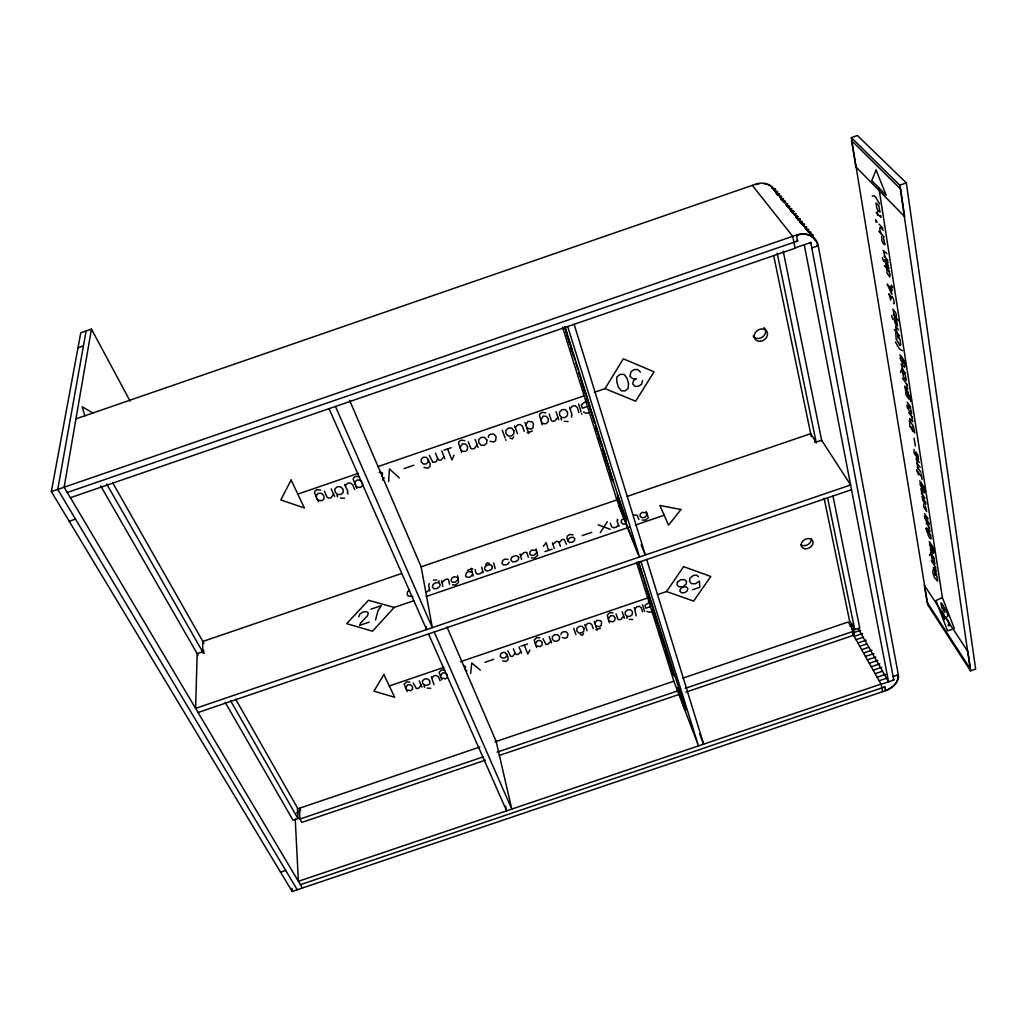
<?xml version="1.0" encoding="UTF-8"?>
<svg xmlns="http://www.w3.org/2000/svg" width="1027" height="1027" viewBox="0 0 1027 1027"><rect width="100%" height="100%" fill="white"/><g stroke="black" fill="none" stroke-linecap="round" stroke-linejoin="round"><path stroke-width="1.5" d="M362.544 482.6L362.505 485.668L360.631 487.376L357.73 487.286L355.74 486.053M204.193 653.249L202.64 650.527L202.858 641.451L401.429 573.567M902.617 372.031L903.375 376.858L906.263 380.503L905.313 375.227L901.539 370.092M572.95 354.623L573.015 353.224M388.617 481.56L389.4 468.915L399.31 477.902M931.566 555.979L932.195 559.985L934.942 564.028L934.134 559.587L930.552 554.015M428.477 459.441L428.233 462.022L426.141 463.973L423.278 463.986L421.198 461.932L421.263 459.133L423.419 457.246L426.526 457.323L429.966 463.126L429.966 466.438L427.861 468.235L423.933 467.401M470.648 673.404L471.752 662.967L480.302 670.117M659.77 631.271L660.374 633.184M900.666 372.711L900.897 370.67M375.548 619.936L378 610.821L381.274 605.648L370.952 609.178M506.914 654.186L506.619 656.317L504.681 657.973L502.139 658.063L500.354 656.433L500.496 654.122L502.473 652.504L505.245 652.504L508.134 657.19L508.018 659.925L506.093 661.452L502.614 660.862M488.377 437.489L488.647 435.589L490.803 434.113L494 434.177L496.105 436.706L495.656 440.609L493.64 442.021L490.059 441.251M51.35 491.612L796.438 235.016A20.052 16.637 -39.1 0 1 818.249 245.71L898.33 674.765A15.854 10.976 -26 0 1 885.569 690.696L292.169 891.487L51.35 491.612L80.761 332.799L91.454 329.102L64.149 487.209L302.374 888.034M86.101 330.951L57.743 489.404L297.265 889.767M811.664 235.632L811.022 234.913L810.958 235.607M525.773 424.831L528.019 421.34L532.037 421.776L533.347 423.573L533.013 427.823L531.075 429.183L526.877 428.015M929.628 555.646L929.91 554.195M561.037 634.635L561.345 633.068L563.297 631.798L566.159 631.772L567.957 633.8L567.443 637.022L565.607 638.229L562.424 637.69M316.149 497.081L316.586 495.117L318.473 493.255L321.721 493.448L323.967 495.836L323.98 498.878L322.131 500.585L319.204 500.508L317.189 499.289M354.751 483.833L355.214 481.856L357.126 479.981L360.349 480.2L361.812 481.791M594.787 623.286L596.892 620.359L600.474 620.616L601.591 622.067L601.18 625.571L599.396 626.727L595.699 625.879M384.188 477.696L382.532 480.084M333.582 494.128L330.976 497.787L328.524 498.198L327.228 497.389L324.378 491.227M642.555 380.568L641.605 384.098L638.601 386.216L634.956 386.383L632.735 383.931L633.492 380.683L636.432 378.681L632.953 378.809L629.949 376.318L630.95 371.851L633.852 369.643L637.741 369.515L640.45 372.159M459.852 447.759L462.394 443.857L465.552 444.088L467.606 446.54L467.426 449.659L465.501 451.392L462.638 451.289L460.725 450.031M405.511 687.974L407.732 684.752L410.607 684.842L412.52 686.755L412.418 689.271L410.71 690.722L406.358 689.772M440.378 676.1L442.624 672.878L445.487 672.967L447.361 674.893M466.528 671.286L466.823 670.323M477.157 444.858L474.358 448.594L471.932 449.004L470.713 448.157L468.312 441.828M540.638 420.043L543.283 416.089L546.403 416.346L548.341 418.836L548.046 421.994L546.082 423.74L543.257 423.625L541.422 422.341M567.764 541.075L568.355 539.149L570.563 537.532L573.233 537.288L574.876 538.649L574.427 540.728L572.18 542.295L569.292 542.487L566.891 538.456L567.353 536.017L569.549 534.528L573.092 534.81M421.147 685.112L418.695 688.193L416.5 688.603L413.059 682.955M557.854 417.167L554.952 420.929L552.539 421.34L551.358 420.492L549.214 414.061M535.272 643.801L537.66 640.527L540.472 640.63L542.23 642.607L541.974 645.174L540.202 646.651L535.991 645.649M435.474 453.1L437.592 458.44L436.719 460.956L435.14 462.137L432.816 462.266L429.273 455.231M608.202 618.973L610.667 615.661L613.453 615.789L615.122 617.792L614.775 620.398L612.965 621.887L608.831 620.847M550.806 640.976L548.2 644.122L546.017 644.52L543.001 638.704M781.637 199.033L781.354 199.52M358.834 616.765L359.861 614.005L363.199 611.989L366.588 611.656L368.334 613.068L367.473 615.789L360.708 622.901L359.501 625.417L369.168 622.118M509.097 562.077L508.558 563.515L506.35 564.773L503.41 564.978L501.844 563.258L502.845 560.331L504.899 559.124L508.095 559.42M623.659 616.174L620.976 619.345L618.793 619.743L617.766 619.076L616.02 613.851M513.359 648.794L515.079 653.133L512.768 656.24L510.701 656.42L507.762 650.707M472.702 574.388L470.096 577.161L466.463 577.148L465.539 575.903L466.502 572.719L468.505 571.564L472.163 572.103M647.421 514.501L644.712 517.531L641.708 517.634L639.949 516.055L640.373 513.795L642.324 512.37L646.766 512.935M810.983 243.694L810.752 242.488L809.443 242.95M536.98 552.218L534.079 555.312L531.177 555.389L529.637 553.733L530.253 551.409L532.281 549.971L536.505 550.6M600.089 440.39L602.104 446.257L600.692 441.88M520.548 555.735L523.68 552.744L525.978 552.256L526.992 552.77L528.302 557.289M458.299 579.1L455.243 582.232L452.406 582.296L451.02 580.576L451.79 578.201L453.87 576.75L457.939 577.444M444.011 456.694L440.994 460.122L439.055 460.135L437.592 458.44M513.68 436.668L512.37 438.927L509.841 437.977M454.127 455.128L451.906 459.98L447.592 448.94M442.034 582.553L445.294 579.523L447.567 579.035L448.517 579.587L449.479 584.196M560.383 546.325L559.15 542.538L561.949 539.611L564.131 539.329L566.442 544.259M605.031 388.63L623.338 358.808L654.071 371.8L635.636 401.198L605.031 388.63L594.428 392.275M884.979 687.666L884.825 686.896L883.772 687.256M780.738 197.736L781.521 196.504L780.379 195.926L780.738 197.736A18.525 15.7 -41 0 0 779.955 197.017M784.769 202.627L785.552 201.395L784.41 200.817L784.769 202.627A18.653 15.777 -40.8 0 0 783.203 201.228M578.702 372.685L581.166 379.72M788.852 207.608L789.647 206.363L788.492 205.785L788.852 207.608A18.794 15.841 -40.5 0 0 786.451 205.554M520.869 651.542L518.07 654.443L516.337 654.494L515.079 653.133M600.23 532.718L607.355 521.665M808.018 230.934L808.852 229.65L807.658 229.06L808.018 230.934A19.436 16.188 -39.5 0 1 809.225 232.654M583.657 633.325L582.425 635.212L580.191 634.506M810.226 233.617L811.06 232.333L809.879 231.755L810.226 233.617A19.5 16.227 -39.4 0 1 811.433 235.35M812.1 236.878L813.294 235.042L811.587 234.207M529.932 650.001L527.814 654.058L524.296 645.072M337.626 494.539L335.136 492.023L334.802 489.045L337.151 486.849L340.515 486.708L343.121 489.288L343.198 492.626L340.874 494.449L337.626 494.539L336.907 495.605L337.678 496.811M666.549 591.552L683.623 566.634L710.787 576.481L693.61 601.09L666.549 591.552L657.447 594.646M561.743 417.642L559.587 415.011L559.548 411.917L562.064 409.657L565.338 409.555L567.597 412.251L567.34 415.717L564.901 417.578L561.743 417.642L560.935 418.734L561.564 419.992M424.742 685.356L422.61 683.34L422.418 680.888L424.587 679.014L427.591 678.821L429.812 680.888L429.774 683.648L427.643 685.202L424.742 685.356L424.061 686.254L424.703 687.23M906.957 404.972L907.457 408.168M678 687.602L677.435 688.308L685.137 710.389L685.818 710.042L638.601 561.808M627.125 616.47L625.263 614.364L625.315 611.822L627.613 609.897L630.539 609.73L632.504 611.899L632.183 614.749L629.949 616.341L627.125 616.47L626.906 618.408M895.801 332.799L896.109 339.141L900.05 345.547L900.756 344.802L900.011 339.385L897.585 334.969L898.163 338.679M381.787 475.989L382.609 473.344L381.312 472.292L379.181 472.42M345.316 485.938L347.537 483.281L350.207 482.895L352.569 484.577L354.751 489.481M552.95 544.349L556.236 541.563L558.033 541.409L559.15 542.538M485.643 564.657L487.183 562.886L489.365 563.387M515.284 427.604L517.647 424.896L520.291 424.51L522.473 426.269L524.232 431.327M543.347 546.313L546.094 542.538L548.534 550.369M570.088 408.797L572.501 406.076L575.133 405.691L577.251 407.462L578.881 412.572M409.452 589.755L407.539 591.899L407.154 594.299L408.232 596.071L412.841 596.52M394.24 607.406L372.48 631.207L346.69 623.646L368.488 600.294L394.24 607.406L413.958 600.679M464.743 668.975L465.552 666.78L464.435 665.945M431.905 678.064L433.972 675.83L436.359 675.445L438.401 676.767L440.185 680.76M585.351 625.828L587.534 623.543L589.909 623.171L591.796 624.544L593.234 628.665M634.802 608.998L637.035 606.687L639.397 606.315L641.246 607.714L642.581 611.874M438.555 582.489L440.108 584.286L439.646 586.597L436.988 588.471L433.972 588.792L432.328 586.943L433.112 584.35L435.641 582.771L438.555 582.489L439.081 580.73M618.626 525.118L616.174 527.275L613.632 527.775L611.681 526.71L610.359 523.244M482.78 571.513L480.187 573.708L477.696 574.196L475.963 573.066L475.103 569.446M447.22 677.422L445.5 678.886L441.186 677.923M426.847 591.937L429.491 589.716M924.454 515.913L924.916 518.776M886.917 268.625L886.917 272.964L889.818 277.033L890.088 274.645L888.458 270.371M756.514 184.372L756.925 184.154A18.255 15.546 -41.5 0 1 759.171 183.679M623.992 518.442L621.566 519.97L621.155 522.448L623.222 524.155L626.367 523.796M777.503 194.642L777.593 193.885M806.721 230.253L806.811 229.457M895.929 317.523L896.443 315.366L895.544 312.413L892.899 309.191L894.581 315.944M585.801 401.506L581.282 404.805L582.36 408.245L586.52 406.82M649.038 602.605L644.917 605.429L645.803 608.228L649.552 606.944M942.401 597.637L935.905 600.551L947.549 630.835L954.34 628.575L942.401 597.637L878.881 187.864M816.696 246.236L817.633 244.76A19.654 16.304 -39.1 0 0 797.709 234.978L796.503 235.363L797.607 241.011L796.297 241.461M881.615 236.3L881.859 240.767L883.746 244.169L885.004 244.708L883.464 238.097M797.709 234.978L796.721 236.454M893.118 676.523L898.022 674.855L898.124 675.573A15.533 10.758 -26 0 1 886.468 690.144L885.518 690.491L884.825 686.896L300.385 884.683M77.975 347.819L83.418 345.932M851.332 137.618L857.417 135.513L906.34 182.922L975.65 669.091L970.489 670.836L927.766 604.864L851.332 137.618L899.768 185.194L970.489 670.836M75.947 418.836L755.744 184.18A18.627 15.867 -41.5 0 1 775.321 191.42M899.768 185.194L906.34 182.922M67.268 492.472L797.607 241.011L797.376 239.805M812.049 236.017L812.485 235.08M795.014 247.918L810.752 242.488L893.772 680.028L892.733 680.387M70.388 497.71L795.078 248.252L792.716 236.3L752.29 185.374M811.779 247.931L817.877 245.838L817.633 244.76M69.207 521.254L75.497 519.084M297.817 494.103L358.346 473.319M378.026 466.566L585.351 395.382M443.934 450.198L451.225 447.695M404.06 468.594L413.907 465.218M527.198 432.791L532.41 431.006M335.47 406.461L432.316 627.625L421.134 566.827L618.19 499.469M627.279 496.362L810.688 433.664L815.464 441.096L814.514 441.417L815.168 442.444L821.626 440.236L850.613 484.975L195.592 708.373L197.184 653.634L203.539 651.465L203.564 650.219L202.64 650.527M467.555 570.306L472.613 568.573M582.116 535.632L591.757 532.345M544.978 551.589L552.102 549.15M426.089 596.533L629.294 527.146M635.366 525.067L664.174 515.233M198.057 712.52L851.524 489.686M389.297 685.959L443.831 667.383M460.507 661.709L648.358 597.74M520.997 646.201L527.583 643.955M692.66 589.742L699.785 587.316L699.464 581.025L695.484 583.734L691.505 583.734L689.566 581.436L689.913 578.227L693.328 575.415L696.717 575.248L698.476 576.712M484.847 662.338L493.73 659.308M595.84 629.795L600.551 628.203M485.489 760.121L301.835 822.409L299.91 819.058L299.332 808.288L479.802 747.04M494.963 741.892L673.917 681.171M683.006 678.077L848.315 621.977L853.54 631.246L854.323 635.007L685.843 692.159M296.662 812.96L299.691 811.933M850.561 625.007L853.604 623.98M850.074 626.188L852.821 625.25M851.896 629.41L854.644 628.485M235.594 699.066L297.394 807.8L297.958 818.57L293.029 820.239L225.208 702.352M824.116 498.249L849.496 620.424L854.746 629.679L859.74 627.985L832.961 496.08M299.91 819.058L483.447 756.796M497.094 752.162L677.602 690.927M685.176 688.36L853.54 631.246M852.346 633.133L860.639 630.321M499.148 755.487L679.771 694.213M854.182 636.406L862.5 633.582M856.03 639.693L862.988 637.331M857.892 643.005L866.274 640.168M859.766 646.33L866.775 643.955M861.653 649.68L868.675 647.305M863.553 653.056L872 650.194M865.466 656.446L873.938 653.57M867.379 659.847L875.877 656.972M869.317 663.275L877.841 660.387M871.255 666.728L879.805 663.84M873.207 670.207L881.782 667.306M280.551 872.205L285.724 870.46M875.171 673.699L882.347 671.273M877.148 677.217L885.787 674.29M879.151 680.747L886.365 678.308M872.257 196.196L873.784 195.708L875.428 196.902L879.664 203.911M933.196 570.011L932.67 571.923L934.416 577.469L937.664 581.115L937.099 576.904L934.865 572.501L935.327 575.415M755.808 184.513L756.925 184.154M886.468 690.144L885.415 689.874M587.29 399.477L589.254 405.229L587.726 400.53M897.072 675.188L898.124 675.573M633.685 515.169L637.125 515.156L638.91 519.508M651.914 611.771L649.103 612.233L646.779 611.309M900.884 356.125L900.14 357.845L900.91 360.413L903.567 363.879L901.976 357.473M589.344 412.777L586.199 413.239L583.567 412.032M906.443 391.467L905.673 393.046L906.43 395.549L909.075 399.105L907.521 392.853M795.797 217.108L796.028 216.325M791.586 211.986L791.817 211.203M671.183 667.82L674.097 675.92L671.093 667.191M433.381 580.05L436.86 579.998M427.206 688.129L430.762 688.257M913.979 449.402L914.235 453.305L918.523 459.236L917.868 455.025L915.571 451.957L917.496 458.44M629.243 619.371L632.683 619.538M902.566 378.321L907.303 384.907M340.528 497.992L344.533 498.262M928.267 531.909L927.753 531.883C927.009 536.71 934.044 543.886 929.705 533.989M564.221 421.25L568.072 421.571M893.451 303.543L894.324 303.633L893.644 299.293L892.219 296.546L891.397 296.675L891.397 298.356L888.946 293.735L890.743 300.231M905.198 366.267L904.209 360.503L899.768 354.739M920.718 482.433L919.948 483.64L920.667 486.015L923.234 489.738L921.771 483.897M910.692 401.518L909.729 395.947L905.326 390.055M902.54 350.72L899.293 348.769L895.39 341.965M566.634 332.555L564.696 326.753M923.684 503.898L923.774 507.081L926.701 511.574L925.417 506.183M930.244 543.116L929.461 544.092L930.154 546.377L932.683 550.19L931.284 544.618M598.112 524.823L610.243 529.29M924.813 492.228L923.928 487.106L919.627 480.931M947.061 616.367L947.703 616.649L947.844 615.186L946.855 611.81L940.95 602.733L941.746 607.843L944.879 612.58L942.375 604.158M888.175 262.399L884.799 259.561L886.237 265.954M896.378 325.405L895.287 318.396L894.17 317.548L894.876 322.748L897.598 325.995L896.404 319.936M931.361 560.742L935.841 567.828M603.016 449.659L604.942 455.269L603.452 450.75M617.291 519.29L617.83 520.124L617.009 520.971L619.076 526.286M893.631 679.258L893.772 680.028L881.153 684.316L852.962 634.224M642.145 520.047L645.47 520.111L648.358 517.736L646.086 511.343M934.223 552.719L933.389 547.904L929.178 541.563M592.746 417.193L594.903 423.214L593.478 418.849M92.995 413.021L82.237 406.769L84.843 415.922M434.01 684.714L431.301 676.742M531.357 557.879L534.553 557.982L537.57 555.568L536.004 548.944M429.222 583.541L428.67 585.3L429.735 590.949M409.863 682.108L406.653 681.812L404.189 684.264L407.231 691.62M444.807 670.22L441.61 669.899L439.107 672.364L442.008 679.784M348.012 494.077L347.254 492.87L347.973 491.805L344.584 484.295M452.419 584.838L455.526 584.979L458.633 582.527L457.567 575.736M636.188 615.905L634.352 607.599M320.758 490.11L317.125 489.635L315.007 490.906L314.467 492.536L318.254 501.561M539.92 637.831L536.8 637.497L534.207 639.988L536.723 647.549M359.45 476.823L355.855 476.335L353.712 477.619L353.16 479.25L356.767 488.351M613.003 612.939L609.922 612.593L607.278 615.109L609.486 622.786M947.934 625.045L949.141 625.995L948.46 621.502L945.469 616.957L945.392 618.447L942.234 611.951L944.365 619.448M571.872 417.27L571.256 416.012L572.065 414.908L569.536 407.09M464.82 440.66L461.303 440.147L459.133 441.443L458.504 443.099L461.637 452.368M545.799 412.867L542.333 412.328L540.138 413.624L539.457 415.306L542.217 424.716M920.153 467.311L916.841 463.216L918.241 468.582M589.973 407.051L586.841 398.399M876.211 212.512L880.884 217.339L880.845 215.619M800.02 222.268L800.29 221.524M877.186 222.217L875.633 219.752L876.211 222.102M879.009 224.168L882.861 228.315M883.207 230.484C878.072 223.385 879.6 231.088 881.59 234.272M878.83 231.268L884.247 237.147M886.827 253.682L883.284 250.421L885.223 257.353M883.99 255.98L887.854 260.293M605.789 459.056L608.562 466.797L606.341 460.532M884.324 265.711L889.626 271.693M891.372 285.185L892.925 287.83M892.527 290.269L887.135 284.055L891.911 294.505L890.653 286.456M607.535 464.73L609.576 469.904M893.246 314.352L898.625 320.719M898.702 329.795L895.493 326.342L897.059 332.735M894.35 329.462L899.652 335.868M904.569 367.371L901.115 363.635L902.926 370.092M901.719 368.59L905.493 373.302M904.556 386.101L907.804 389.272L906.494 383.893M811.227 235.761L811.253 234.849M904.787 387.872L908.497 392.609M907.059 402.276L910.756 407.051M908.741 412.674L912.374 417.411M909.627 418.323L912.862 421.635L911.578 416.371M605.673 457.131L602.567 448.542M919.396 462.394L916.058 458.26L917.663 463.896M917.252 467.221L920.937 472.266M921.643 476.849L916.495 469.775L918.626 474.936M663.378 642.299L665.188 647.575L664.007 643.929M924.159 492.947L920.808 488.775L922.503 494.719M921.335 493.101L924.98 498.185M924.595 513.654L928.19 518.751M926.11 522.974L929.628 528.006M926.906 528.019L930.051 531.729L928.857 526.902M925.853 528.43L930.809 535.568M645.957 587.187L649.269 596.584M933.569 553.271L930.282 548.919L931.913 554.631M930.77 552.962L934.339 558.2M933.132 567.546L936.239 571.384L935.083 566.711M933.312 569.009L936.842 574.234M653.069 609.345L654.841 614.518L653.531 610.513M622.542 509.944L618.357 498.249M638.255 562.706L640.334 568.059M100.723 485.976L198.083 655.187M106.654 483.948L203.5 653.339M230.484 700.542L297.958 818.57M858.11 628.383L888.573 681.8L804.269 244.721M567.713 337.292L570.011 343.75L567.161 335.816M299.332 808.288L300.603 810.521M112.803 483.011L203.911 643.313M852.834 632.362L854.323 635.007M665.778 649.873L667.511 654.931L666.228 651.067M657.498 623.35L655.804 618.331L659.398 629.038L658.191 625.353M91.454 329.102L130.147 401.159M655.573 616.457L652.594 608.138M583.529 386.755L582.296 383.854L583.708 388.167M669.219 661.452L671.311 666.947M668.243 656.882L665.303 648.653M680.452 695.074L679.823 693.584M681.967 699.849L682.313 700.607L678.77 690.876L679.669 693.713M331.182 488.891L334.699 496.58M419.196 680.862L422.058 687.102M329.064 408.669L426.603 629.577L426.038 626.457M428.516 633.929L506.632 810.842L505.631 806.221M434.228 631.977L511.78 809.096L496.182 741.481L446.95 626.906M650.284 599.819L648.923 596.443L650.142 600.127M648.191 593.85L647.909 593.182L649.205 597.072M668.372 658.41L670.451 664.302L668.063 657.524M349.604 400.337L421.134 566.827M566.827 333.454L565.659 330.681L567.289 335.726M566.827 334.622L568.278 338.101M569.163 342.286L571.128 347.177M571.14 348.333L572.206 350.875L570.819 346.433M582.27 382.737L581.025 379.81L582.514 384.303M583.31 387.179L584.799 390.812M585.968 394.573L583.888 389.477L585.3 393.469M590.114 407.783L588.92 404.856L590.448 409.619M589.973 408.451L591.462 412.109M595.288 425.409L596.79 429.081M597.714 433.124L599.19 436.745M599.023 437.309L600.14 440.031L598.869 435.962M663.429 642.106L662.569 639.243M599.075 437.887L601.154 443.022M641.182 544.772L645.315 554.991L574.132 324.301M605.776 457.76L604.492 454.679L606.02 459.3M605.532 458.093L607.06 461.868M609.447 470.764L610.487 473.036L609.255 469.108M609.743 471.496L613.055 481.393L609.987 472.407M887.007 261.397L888.933 268.599L887.572 267.148L885.954 260.216M624.686 516.337L621.605 508.609L623.53 514.065M618.845 505.797L638.062 554.156M639.949 567.841L641.118 570.781L640.001 567.212M441.751 450.943L444.858 458.825M519.02 646.869L521.549 653.275M649.719 599.023L651.298 603.08M652.248 606.097L650.027 600.423L651.349 604.158M655.585 616.752L654.212 613.324L655.598 617.458M655.085 616.161L656.677 620.231M659.385 629.872L660.964 633.916M699.682 733.894L703.675 744.151L646.715 559.522M661.349 636.124L662.903 640.103M664.495 645.174L662.299 639.539L663.121 642.029M668.23 657.1L666.844 653.608L668.179 657.627M667.678 656.304L669.27 660.425M670.785 666.215L672.043 669.322L670.978 666.074M683.584 704.535L680.58 696.742L683.956 706.242L682.3 700.966M564.876 328.204L565.928 330.771L564.85 327.318M475.142 439.492L478.094 447.374M549.163 636.612L551.576 643.03M638.191 562.128L639.397 565.197L638.332 561.846M502.28 430.172L505.104 438.041M505.669 439.582L505.926 440.326M573.657 628.267L575.967 634.66M570.973 348.307L575.159 360.041M639.654 567.328L643.557 578.368M514.681 425.91L517.428 433.664M584.864 624.455L587.085 630.758M596.597 429.761L595.853 427.386M617.509 494.462L626.008 518.776L626.29 522.486L617.933 498.583L617.509 494.462L565.043 326.945M524.925 422.405L528.738 433.368M594.107 621.322L597.213 630.231M556.056 411.711L558.701 419.722M622.195 611.745L624.352 618.254M578.573 403.983L581.115 411.955M581.616 413.522L581.86 414.279M642.517 604.826L644.584 611.309M552.475 542.834L554.246 548.418M585.236 392.224L586.699 396.91M651.657 604.21L652.838 607.984M575.954 363.186L577.996 369.694M610.706 474.192L611.476 476.644M643.993 580.281L645.624 585.506M672.005 669.771L672.634 671.761M599.023 437.618L600.025 440.801M562.514 327.035L616.868 499.918L639.564 556.955L567.7 326.522M636.47 562.257L673.866 681.183L698.488 745.897L640.976 561.487M623.774 513.397L625.61 519.277M882.45 257.572L883.669 261.603M891.641 315.61L892.822 319.513M520.047 553.938L521.639 559.561M605.802 459.339L606.148 460.661M493.743 562.976L495.168 568.599M667.743 656.921L667.974 657.793M481.727 567.174L483.075 572.732M471.277 568.265L473.1 576.121M773.652 255.453L811.317 436.706M777.195 253.207L816.298 443.009M827.608 497.915L854.746 629.679M783.216 251.127L821.805 441.122M441.674 580.717L442.83 586.468M882.604 691.697L881.102 684.085L298.382 881.32L295.237 819.11M812.1 234.451L812.46 236.326A19.577 16.265 -39.3 0 0 809.982 234.233M914.056 438.118L915.301 446.103M911.86 426.513L912.618 431.327M877.148 211.819L877.713 215.4M926.161 528.186L926.765 532.025M921.206 473.986L922.092 479.699M292.027 888.304L292.169 891.487M767.785 184.629A18.255 15.546 -41.5 0 1 774.538 190.675M763.639 183.576A18.255 15.546 -41.5 0 1 766.784 184.257M813.063 237.186A19.577 16.265 -39.3 0 1 814.668 239.959M777.336 194.95A18.319 15.585 -41.4 0 0 775.976 192.177A18.383 15.623 -41.2 0 1 778.466 195.451M771.585 187.928A18.319 15.585 -41.4 0 1 775.385 191.33M764.075 327.549A7.022 5.79 -33.7 0 1 762.74 336.843A7.022 5.79 -33.7 0 1 753.073 336.047M790.122 209.405A18.858 15.88 -40.4 0 1 792.639 212.717M790.585 210.599A18.935 15.918 -40.3 0 1 794.718 215.259M795.694 216.055A19 15.957 -40.2 0 1 796.824 217.814M797.286 218.764A19 15.957 -40.2 0 1 797.671 219.752M794.307 214.489A19 15.957 -40.2 0 1 795.026 215.246M795.63 216.35A19.064 15.996 -40 0 1 798.942 220.394M799.404 221.344A19.064 15.996 -40 0 1 799.789 222.333M777.195 193.91A18.46 15.662 -41.1 0 1 780.443 197.864M780.892 198.802A18.46 15.662 -41.1 0 1 781.29 199.764M775.501 192.717A18.46 15.662 -41.1 0 1 776.373 193.281M789.442 208.442A18.794 15.841 -40.5 0 1 791.021 211.138M805.014 227.532A19.359 16.15 -39.6 0 1 808.031 231.858M809.764 233.578A19.436 16.188 -39.5 0 1 810.226 234.541M805.553 228.841A19.436 16.188 -39.5 0 1 807.209 230.189M786.014 204.399A18.717 15.803 -40.6 0 1 788.518 207.698M781.188 198.763A18.589 15.739 -40.9 0 1 784.448 202.743M785.95 204.322A18.653 15.777 -40.8 0 1 786.926 206.157M799.892 221.55A19.218 16.073 -39.8 0 1 803.217 225.606M804.847 227.326A19.282 16.111 -39.7 0 1 805.386 228.251M800.303 222.949A19.282 16.111 -39.7 0 1 802.048 224.168M802.844 224.874A19.282 16.111 -39.7 0 1 804.244 226.466M811.227 538.572A6.278 4.737 -27.4 0 1 807.864 544.58A6.278 4.737 -27.4 0 1 800.752 544.657M781.329 198.558A18.525 15.7 -41 0 1 782.895 201.228M798.544 219.637A19.141 16.034 -39.9 0 1 801.073 223M796.015 217.711A19.141 16.034 -39.9 0 1 796.901 218.302M808.621 232.166A19.5 16.227 -39.4 0 1 809.417 232.885M911.54 412.071L911.501 413.997L908.638 410.261L907.894 405.588L910.577 408.874L911.54 412.071M925.699 502.768L925.635 504.45L922.837 500.521L922.169 496.246L925.699 502.768M486.824 439.98L486.682 443.394L484.295 445.243L481.098 445.307L478.826 442.727L478.685 439.672L481.137 437.425L484.436 437.309L486.824 439.98M928.883 523.231L928.819 524.861L926.033 520.894L925.378 516.709L928.883 523.231M513.911 430.685L513.731 434.113L511.33 435.962L508.147 436.039L505.9 433.433L505.797 430.364L508.275 428.118L511.562 428.002L513.911 430.685M559.574 636.714L559.356 639.539L557.16 641.118L554.31 641.259L552.359 639.179L552.321 636.676L554.58 634.763L557.52 634.596L559.574 636.714M628.537 383.507L628.126 388.514L625.084 390.915L621.322 390.851L618.318 387.012L616.791 381.839L616.765 377.025L620.18 374.341L624.185 374.47L627.022 378.321L628.537 383.507M584.042 628.396L583.785 631.22L581.577 632.812L578.727 632.94L576.802 630.86L576.802 628.331L579.074 626.431L582.014 626.252L584.042 628.396M518.699 557.443L518.378 559.702L515.785 561.564L512.717 561.897L510.894 560.113L511.523 557.558L514.013 556.005L516.979 555.697L518.699 557.443M492.305 566.455L491.946 568.727L489.327 570.601L486.272 570.935L484.513 569.125L485.193 566.557L487.697 564.991L490.636 564.696L492.305 566.455M677.409 582.232L676.96 584.812L678.719 586.635L686.28 586.93L687.833 588.42L687.397 590.73L684.752 592.707L681.466 592.746L679.835 591.141L680.349 588.959L686.113 584.119L686.588 581.539L684.829 579.703L680.914 579.639L677.409 582.232M909.511 420.248L909.832 426.41L914.8 432.97L913.388 426.179L909.511 420.248M876.121 170.071L871.743 180.598L886.185 195.297L876.121 170.071M291.103 480.033L280.795 499.944L304.428 507.967L291.103 480.033M383.841 674.534L373.931 691.197L394.676 697.243L383.841 674.534M775.578 189.289L774.807 190.508L774.448 188.724L775.578 189.289M777.542 191.677L776.771 192.896L776.412 191.112L777.542 191.677M779.519 194.077L778.748 195.31L778.389 193.512L779.519 194.077M783.524 198.943L782.741 200.175L782.381 198.365L783.524 198.943M787.593 203.872L786.798 205.105L786.451 203.295L787.593 203.872M791.714 208.866L790.918 210.124L790.559 208.301L791.714 208.866M793.807 211.395L792.998 212.653L792.639 210.83L793.807 211.395M795.899 213.95L795.103 215.208L794.744 213.372L795.899 213.95M798.018 216.517L797.209 217.775L796.849 215.94L798.018 216.517M800.149 219.11L799.34 220.369L798.98 218.52L800.149 219.11M802.305 221.716L801.484 222.975L801.124 221.126L802.305 221.716M804.462 224.335L803.64 225.606L803.294 223.758L804.462 224.335M806.644 226.98L805.823 228.264L805.463 226.402L806.644 226.98M680.94 509.508L668.551 525.182L659.886 505.477L680.94 509.508M879.908 211.742L878.573 211.382L876.904 208.571L876.005 202.935L878.804 205.631L879.908 211.742M900.666 189.096L851.55 140.648L855.825 166.759L904.671 216.646L900.666 189.096M967.947 651.683L924.339 585.236L927.124 602.284L970.489 669.155L967.947 651.683M593.067 417.321L590.807 410.98L593.067 417.321M598.356 434.203L596.109 427.887L598.356 434.203M647.023 589.845L646.702 589.164L648.55 594.415L647.023 589.845M662.184 637.934L660.091 631.99L662.184 637.934M760.378 341.298A7.048 5.803 -33.7 0 0 766.874 331.464A7.048 5.803 -33.7 0 0 755.32 332.607A7.048 5.803 -33.7 0 0 760.378 341.298M805.027 548.752A6.303 4.75 -27.3 0 0 813.012 541.678A6.303 4.75 -27.3 0 0 803.242 540.613A6.303 4.75 -27.3 0 0 805.027 548.752"/></g></svg>
